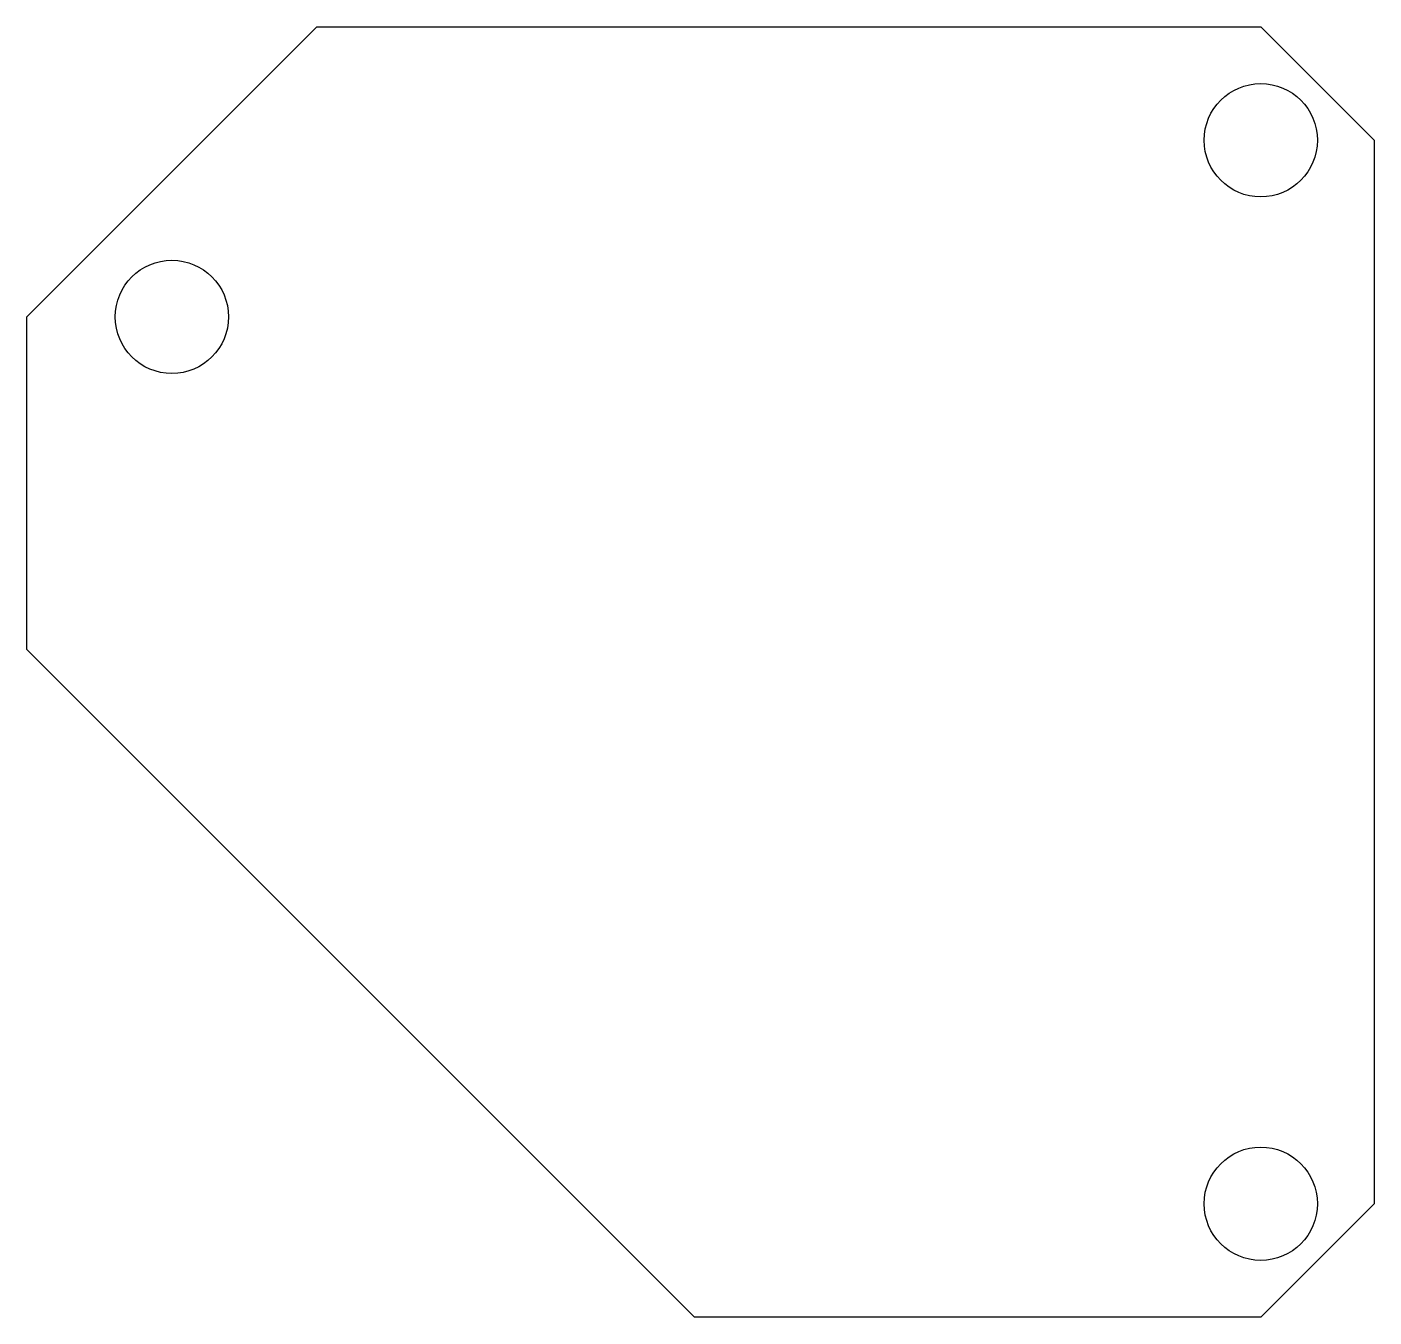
# Model space of a CAD drawing. Header units: millimetres. Extents: x 45.3 to 81, y -9.2 to 25.
import ezdxf

# ---------------------------------------------------------------- set-up
doc = ezdxf.new("R2010")
doc.units = ezdxf.units.MM
doc.layers.get('0').update_dxf_attribs({"linetype": 'CONTINUOUS'})

msp = doc.modelspace()

# ---------------------------------------------------------------- linework, layer by layer
msp.add_lwpolyline([(78, 25), (81, 22), (81, -6.162), (78, -9.162), (63, -9.162), (45.322, 8.515), (45.322, 17.323), (53, 25)], close=True)
for centre in [(78, 22), (49.161, 17.323), (78, -6.162)]:
    msp.add_circle(centre, 1.5)

doc.saveas('drawing.dxf')
